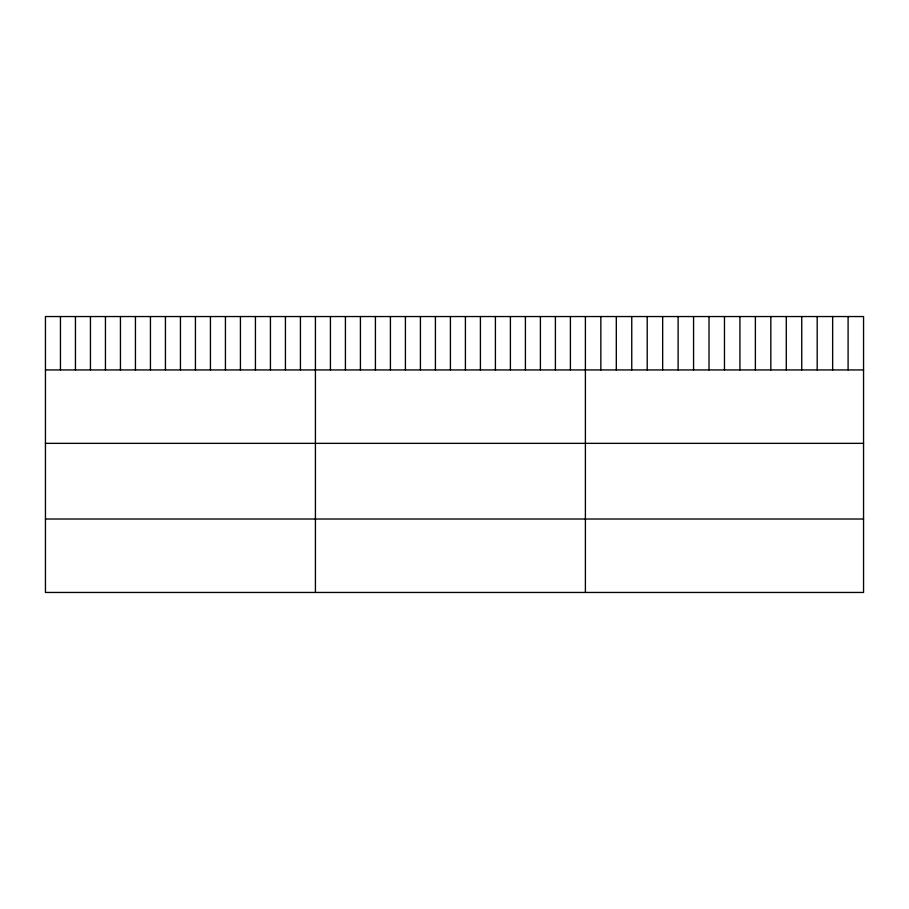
<?xml version="1.0" encoding="UTF-8"?>
<svg xmlns="http://www.w3.org/2000/svg" width="909" height="909" viewBox="0 0 909 909"><rect width="100%" height="100%" fill="white"/><g stroke="black" fill="none" stroke-linecap="round" stroke-linejoin="round"><path stroke-width="1.36" d="M863.55 369.929L863.55 592.452L45.45 592.452L45.45 316.548L863.55 316.548L863.55 369.929L45.45 369.929M45.45 443.353L863.55 443.353M45.45 519.016L863.55 519.016M848.097 316.548L848.097 369.929M832.644 316.548L832.644 369.929M817.191 316.548L817.191 369.929M801.738 316.548L801.738 369.929M786.285 316.548L786.285 369.929M770.832 316.548L770.832 369.929M755.379 316.548L755.379 369.929M739.926 316.548L739.926 369.929M724.473 316.548L724.473 369.929M709.02 316.548L709.02 369.929M693.567 316.548L693.567 369.929M678.114 316.548L678.114 369.929M662.661 316.548L662.661 369.929M647.208 316.548L647.208 369.929M631.755 316.548L631.755 369.929M616.302 316.548L616.302 369.929M600.849 316.548L600.849 369.929M585.396 316.548L585.396 592.452M570.398 316.548L570.398 369.929M555.399 316.548L555.399 369.929M540.4 316.548L540.4 369.929M525.402 316.548L525.402 369.929M510.403 316.548L510.403 369.929M495.405 316.548L495.405 369.929M480.406 316.548L480.406 369.929M465.408 316.548L465.408 369.929M450.409 316.548L450.409 369.929M435.411 316.548L435.411 369.929M420.412 316.548L420.412 369.929M405.414 316.548L405.414 369.929M390.416 316.548L390.416 369.929M375.417 316.548L375.417 369.929M360.418 316.548L360.418 369.929M345.42 316.548L345.42 369.929M330.421 316.548L330.421 369.929M315.423 316.548L315.423 592.452M300.424 316.548L300.424 369.929M285.426 316.548L285.426 369.929M270.428 316.548L270.428 369.929M255.429 316.548L255.429 369.929M240.43 316.548L240.43 369.929M225.432 316.548L225.432 369.929M210.433 316.548L210.433 369.929M195.435 316.548L195.435 369.929M180.437 316.548L180.437 369.929M165.438 316.548L165.438 369.929M150.44 316.548L150.44 369.929M135.441 316.548L135.441 369.929M120.442 316.548L120.442 369.929M105.444 316.548L105.444 369.929M90.445 316.548L90.445 369.929M75.447 316.548L75.447 369.929M60.449 316.548L60.449 369.929"/></g></svg>
